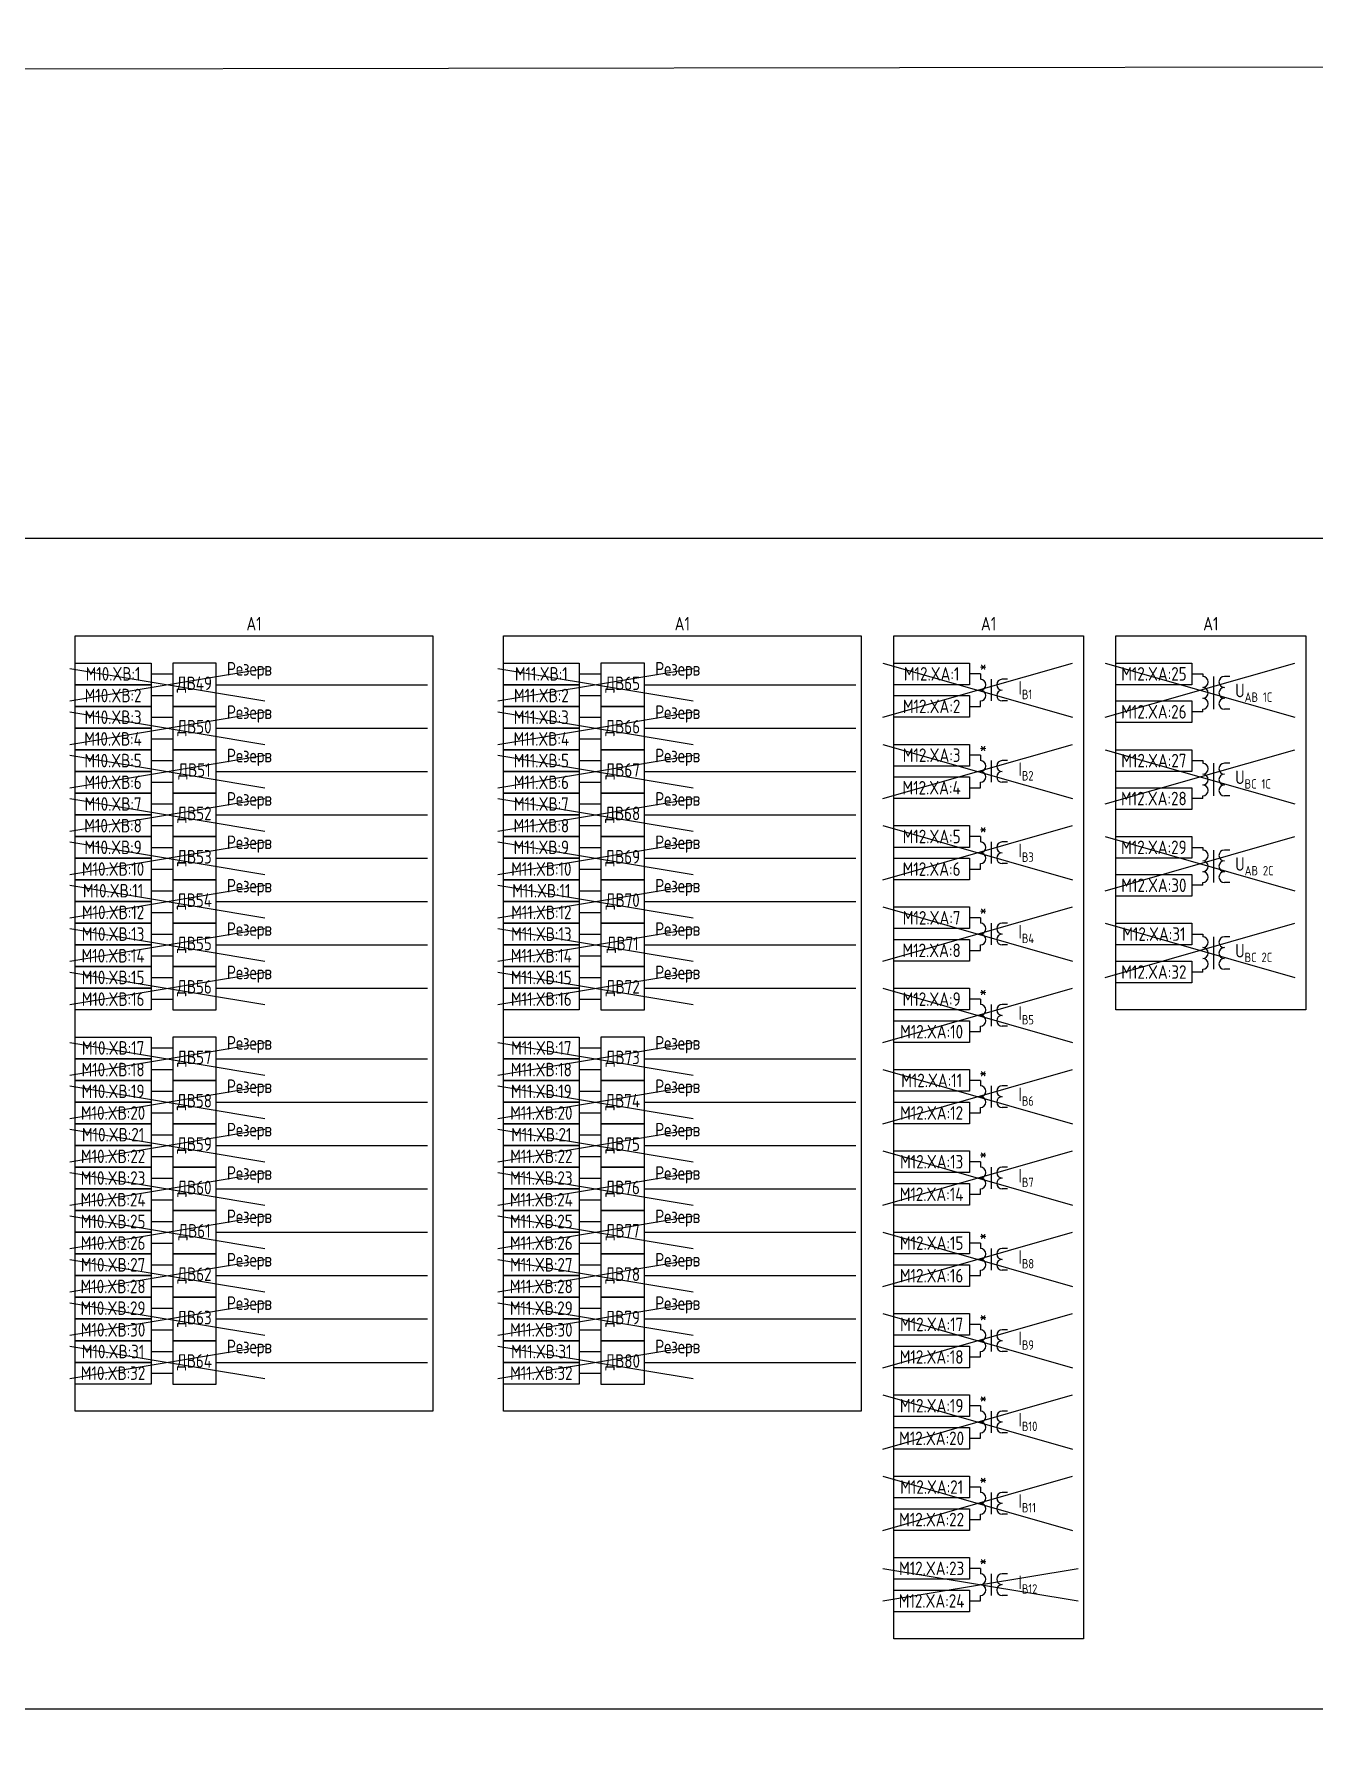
# Model space of a CAD drawing. Header units: millimetres. Extents: x -1245 to 5086, y -99 to 618.
# Drawn here: x 610.4 to 846.5, y 303 to 618 of the extents above; entities that cross this region are included whole.
import ezdxf

# ---------------------------------------------------------------- set-up
doc = ezdxf.new("R2010")
doc.units = ezdxf.units.MM
doc.styles.add('Gost_type_A', font='GOST_A.TTF')

msp = doc.modelspace()

# ---------------------------------------------------------------- linework, layer by layer
at = {"color": 114, "true_color": 0x139b48}
for p, q in [((617, 501), (653, 495)), ((617, 495), (653, 501)), ((696, 501), (732, 495)), ((696, 495), (732, 501)), ((617, 493), (653, 487)), ((617, 487), (653, 493)), ((696, 493), (732, 487)), ((696, 487), (732, 493)), ((617, 485), (653, 479)), ((617, 479), (653, 485)), ((696, 485), (732, 479)), ((696, 479), (732, 485)), ((617, 477), (653, 471)), ((617, 471), (653, 477)), ((696, 477), (732, 471)), ((696, 471), (732, 477)), ((617, 469), (653, 463)), ((617, 463), (653, 469)), ((696, 469), (732, 463)), ((696, 463), (732, 469)), ((617, 461), (653, 455)), ((617, 455), (653, 461)), ((696, 461), (732, 455)), ((696, 455), (732, 461)), ((617, 453), (653, 447)), ((617, 447), (653, 453)), ((696, 453), (732, 447)), ((696, 447), (732, 453)), ((617, 445), (653, 439)), ((617, 439), (653, 445)), ((696, 445), (732, 439)), ((696, 439), (732, 445)), ((617, 432), (653, 426)), ((617, 426), (653, 432)), ((696, 432), (732, 426)), ((696, 426), (732, 432)), ((617, 424), (653, 418)), ((617, 418), (653, 424)), ((696, 424), (732, 418)), ((696, 418), (732, 424)), ((617, 416), (653, 410)), ((617, 410), (653, 416)), ((696, 416), (732, 410)), ((696, 410), (732, 416)), ((617, 408), (653, 402)), ((617, 402), (653, 408)), ((696, 408), (732, 402)), ((696, 402), (732, 408)), ((617, 400), (653, 394)), ((617, 394), (653, 400)), ((696, 400), (732, 394)), ((696, 394), (732, 400)), ((617, 392), (653, 386)), ((617, 386), (653, 392)), ((696, 392), (732, 386)), ((696, 386), (732, 392)), ((617, 384), (653, 378)), ((617, 378), (653, 384)), ((696, 384), (732, 378)), ((696, 378), (732, 384)), ((617, 376), (653, 370)), ((617, 370), (653, 376)), ((696, 376), (732, 370)), ((696, 370), (732, 376)), ((767, 335), (803, 329)), ((767, 329), (803, 335))]:
    msp.add_line(p, q, dxfattribs=at)
at = {"color": 210}
for p, q in [((767, 502), (802, 492)), ((767, 492), (802, 502)), ((808, 502), (843, 492)), ((808, 492), (843, 502)), ((767, 487), (802, 477)), ((767, 477), (802, 487)), ((808, 486), (843, 476)), ((808, 476), (843, 486)), ((767, 472), (802, 462)), ((767, 462), (802, 472)), ((808, 470), (843, 460)), ((808, 460), (843, 470)), ((767, 457), (802, 447)), ((767, 447), (802, 457)), ((808, 454), (843, 444)), ((808, 444), (843, 454)), ((767, 442), (802, 432)), ((767, 432), (802, 442)), ((767, 427), (802, 417)), ((767, 417), (802, 427)), ((767, 412), (802, 402)), ((767, 402), (802, 412)), ((767, 397), (802, 387)), ((767, 387), (802, 397)), ((767, 382), (802, 372)), ((767, 372), (802, 382)), ((767, 367), (802, 357)), ((767, 357), (802, 367)), ((767, 352), (802, 342)), ((767, 342), (802, 352))]:
    msp.add_line(p, q, dxfattribs=at)
for p, q in [((632, 500), (636, 500)), ((644, 498), (683, 498)), ((711, 500), (715, 500)), ((723, 498), (762, 498)), ((785, 500), (783, 500)), ((632, 496), (636, 496)), ((711, 496), (715, 496)), ((632, 492), (636, 492)), ((711, 492), (715, 492)), ((783, 494), (785, 494)), ((644, 490), (683, 490)), ((723, 490), (762, 490)), ((632, 488), (636, 488)), ((711, 488), (715, 488)), ((632, 484), (636, 484)), ((644, 482), (683, 482)), ((711, 484), (715, 484)), ((723, 482), (762, 482)), ((785, 485), (783, 485)), ((632, 480), (636, 480)), ((711, 480), (715, 480)), ((783, 479), (785, 479)), ((632, 476), (636, 476)), ((711, 476), (715, 476)), ((644, 474), (683, 474)), ((723, 474), (762, 474)), ((632, 472), (636, 472)), ((711, 472), (715, 472)), ((785, 470), (783, 470)), ((632, 468), (636, 468)), ((711, 468), (715, 468)), ((632, 464), (636, 464)), ((644, 466), (683, 466)), ((711, 464), (715, 464)), ((723, 466), (762, 466)), ((783, 464), (785, 464)), ((632, 460), (636, 460)), ((711, 460), (715, 460)), ((644, 458), (683, 458)), ((723, 458), (762, 458)), ((632, 456), (636, 456)), ((711, 456), (715, 456)), ((785, 455), (783, 455)), ((632, 452), (636, 452)), ((711, 452), (715, 452)), ((632, 448), (636, 448)), ((644, 450), (683, 450)), ((711, 448), (715, 448)), ((723, 450), (762, 450)), ((783, 449), (785, 449)), ((632, 444), (636, 444)), ((644, 442), (683, 442)), ((711, 444), (715, 444)), ((723, 442), (762, 442)), ((632, 440), (636, 440)), ((711, 440), (715, 440)), ((785, 440), (783, 440)), ((783, 434), (785, 434)), ((632, 431), (636, 431)), ((644, 429), (683, 429)), ((711, 431), (715, 431)), ((723, 429), (762, 429)), ((632, 427), (636, 427)), ((711, 427), (715, 427)), ((632, 423), (636, 423)), ((711, 423), (715, 423)), ((785, 425), (783, 425)), ((632, 419), (636, 419)), ((644, 421), (683, 421)), ((711, 419), (715, 419)), ((723, 421), (762, 421)), ((783, 419), (785, 419)), ((632, 415), (636, 415)), ((644, 413), (683, 413)), ((711, 415), (715, 415)), ((723, 413), (762, 413)), ((632, 411), (636, 411)), ((711, 411), (715, 411)), ((785, 410), (783, 410)), ((632, 407), (636, 407)), ((711, 407), (715, 407)), ((644, 405), (683, 405)), ((723, 405), (762, 405)), ((783, 404), (785, 404)), ((632, 403), (636, 403)), ((711, 403), (715, 403)), ((632, 399), (636, 399)), ((644, 397), (683, 397)), ((711, 399), (715, 399)), ((723, 397), (762, 397)), ((632, 395), (636, 395)), ((711, 395), (715, 395)), ((785, 395), (783, 395)), ((632, 391), (636, 391)), ((711, 391), (715, 391)), ((644, 389), (683, 389)), ((723, 389), (762, 389)), ((783, 389), (785, 389)), ((632, 387), (636, 387)), ((711, 387), (715, 387)), ((632, 383), (636, 383)), ((711, 383), (715, 383)), ((632, 379), (636, 379)), ((644, 381), (683, 381)), ((711, 379), (715, 379)), ((723, 381), (762, 381)), ((785, 380), (783, 380)), ((632, 375), (636, 375)), ((711, 375), (715, 375)), ((644, 373), (683, 373)), ((723, 373), (762, 373)), ((783, 374), (785, 374)), ((632, 371), (636, 371)), ((711, 371), (715, 371)), ((785, 365), (783, 365)), ((783, 359), (785, 359)), ((785, 350), (783, 350)), ((783, 344), (785, 344)), ((785, 335), (783, 335)), ((783, 329), (785, 329))]:
    msp.add_line(p, q)
at = {"ltscale": 4}
for p, q in [((785, 500), (785, 499)), ((785, 499.5), (785, 499)), ((787, 499), (787, 495)), ((787, 499), (787, 495)), ((790, 499), (789, 499)), ((790, 499), (789, 499)), ((824, 500), (826, 500)), ((826, 500), (826, 499.5)), ((826, 500), (826, 499.5)), ((828, 499.5), (828, 495.5)), ((831, 499.5), (830, 499.5)), ((785, 494), (785, 495)), ((790, 495), (789, 495)), ((790, 495), (789, 495)), ((828, 497.5), (828, 493.5)), ((826, 493), (824, 493)), ((826, 493), (826, 493.5)), ((831, 493.5), (830, 493.5)), ((785, 485), (785, 484)), ((785, 484.5), (785, 484)), ((787, 484), (787, 480)), ((787, 484), (787, 480)), ((790, 484), (789, 484)), ((790, 484), (789, 484)), ((824, 484), (826, 484)), ((826, 484), (826, 483.5)), ((826, 484), (826, 483.5)), ((828, 483.5), (828, 479.5)), ((831, 483.5), (830, 483.5)), ((785, 479), (785, 480)), ((790, 480), (789, 480)), ((790, 480), (789, 480)), ((828, 481.5), (828, 477.5)), ((826, 477), (824, 477)), ((826, 477), (826, 477.5)), ((831, 477.5), (830, 477.5)), ((785, 470), (785, 469)), ((785, 469.5), (785, 469)), ((787, 469), (787, 465)), ((787, 469), (787, 465)), ((790, 469), (789, 469)), ((790, 469), (789, 469)), ((824, 468), (826, 468)), ((826, 468), (826, 467.5)), ((826, 468), (826, 467.5)), ((828, 467.5), (828, 463.5)), ((831, 467.5), (830, 467.5)), ((785, 464), (785, 465)), ((790, 465), (789, 465)), ((790, 465), (789, 465)), ((828, 465.5), (828, 461.5)), ((826, 461), (824, 461)), ((826, 461), (826, 461.5)), ((831, 461.5), (830, 461.5)), ((785, 455), (785, 454)), ((785, 454.5), (785, 454)), ((787, 454), (787, 450)), ((787, 454), (787, 450)), ((790, 454), (789, 454)), ((790, 454), (789, 454)), ((824, 452), (826, 452)), ((826, 452), (826, 451.5)), ((826, 452), (826, 451.5)), ((828, 451.5), (828, 447.5)), ((831, 451.5), (830, 451.5)), ((785, 449), (785, 450)), ((790, 450), (789, 450)), ((790, 450), (789, 450)), ((828, 449.5), (828, 445.5)), ((826, 445), (824, 445)), ((826, 445), (826, 445.5)), ((831, 445.5), (830, 445.5)), ((785, 440), (785, 439)), ((785, 439.5), (785, 439)), ((787, 439), (787, 435)), ((787, 439), (787, 435)), ((790, 439), (789, 439)), ((790, 439), (789, 439)), ((785, 434), (785, 435)), ((790, 435), (789, 435)), ((790, 435), (789, 435)), ((785, 425), (785, 424)), ((785, 424.5), (785, 424)), ((787, 424), (787, 420)), ((787, 424), (787, 420)), ((790, 424), (789, 424)), ((790, 424), (789, 424)), ((785, 419), (785, 420)), ((790, 420), (789, 420)), ((790, 420), (789, 420)), ((785, 410), (785, 409)), ((785, 409.5), (785, 409)), ((787, 409), (787, 405)), ((787, 409), (787, 405)), ((790, 409), (789, 409)), ((790, 409), (789, 409)), ((785, 404), (785, 405)), ((790, 405), (789, 405)), ((790, 405), (789, 405)), ((785, 395), (785, 394)), ((785, 394.5), (785, 394)), ((787, 394), (787, 390)), ((787, 394), (787, 390)), ((790, 394), (789, 394)), ((790, 394), (789, 394)), ((785, 389), (785, 390)), ((790, 390), (789, 390)), ((790, 390), (789, 390)), ((785, 380), (785, 379)), ((785, 379.5), (785, 379)), ((787, 379), (787, 375)), ((787, 379), (787, 375)), ((790, 379), (789, 379)), ((790, 379), (789, 379)), ((785, 374), (785, 375)), ((790, 375), (789, 375)), ((790, 375), (789, 375)), ((785, 365), (785, 364)), ((785, 364.5), (785, 364)), ((787, 364), (787, 360)), ((787, 364), (787, 360)), ((790, 364), (789, 364)), ((790, 364), (789, 364)), ((785, 359), (785, 360)), ((790, 360), (789, 360)), ((790, 360), (789, 360)), ((785, 350), (785, 349)), ((785, 349.5), (785, 349)), ((787, 349), (787, 345)), ((787, 349), (787, 345)), ((790, 349), (789, 349)), ((790, 349), (789, 349)), ((785, 344), (785, 345)), ((790, 345), (789, 345)), ((790, 345), (789, 345)), ((785, 335), (785, 334)), ((785, 334.5), (785, 334)), ((787, 334), (787, 330)), ((787, 334), (787, 330)), ((790, 334), (789, 334)), ((790, 334), (789, 334)), ((785, 329), (785, 330)), ((790, 330), (789, 330)), ((790, 330), (789, 330))]:
    msp.add_line(p, q, dxfattribs=at)
at = {"color": 3}
msp.add_lwpolyline([(-1245, 609), (5086, 618), (5086, -90), (-1245, -99)], close=True, dxfattribs=at)
for points in [[(0, 525), (976, 525), (976, 309), (0, 309)], [(618, 507), (684, 507), (684, 364), (618, 364)], [(697, 507), (763, 507), (763, 364), (697, 364)], [(769, 507), (804, 507), (804, 322), (769, 322)], [(810, 507), (845, 507), (845, 438), (810, 438)], [(618, 502), (632, 502), (632, 498), (618, 498)], [(697, 502), (711, 502), (711, 498), (697, 498)], [(769, 502), (783, 502), (783, 498), (769, 498)], [(810, 502), (824, 502), (824, 498), (810, 498)], [(618, 498), (632, 498), (632, 494), (618, 494)], [(697, 498), (711, 498), (711, 494), (697, 494)], [(769, 496), (783, 496), (783, 492), (769, 492)], [(810, 495), (824, 495), (824, 491), (810, 491)], [(618, 494), (632, 494), (632, 490), (618, 490)], [(697, 494), (711, 494), (711, 490), (697, 490)], [(618, 490), (632, 490), (632, 486), (618, 486)], [(697, 490), (711, 490), (711, 486), (697, 486)], [(618, 486), (632, 486), (632, 482), (618, 482)], [(697, 486), (711, 486), (711, 482), (697, 482)], [(769, 487), (783, 487), (783, 483), (769, 483)], [(810, 486), (824, 486), (824, 482), (810, 482)], [(618, 482), (632, 482), (632, 478), (618, 478)], [(697, 482), (711, 482), (711, 478), (697, 478)], [(769, 481), (783, 481), (783, 477), (769, 477)], [(810, 479), (824, 479), (824, 475), (810, 475)], [(618, 478), (632, 478), (632, 474), (618, 474)], [(697, 478), (711, 478), (711, 474), (697, 474)], [(618, 474), (632, 474), (632, 470), (618, 470)], [(697, 474), (711, 474), (711, 470), (697, 470)], [(618, 470), (632, 470), (632, 466), (618, 466)], [(697, 470), (711, 470), (711, 466), (697, 466)], [(769, 472), (783, 472), (783, 468), (769, 468)], [(810, 470), (824, 470), (824, 466), (810, 466)], [(618, 466), (632, 466), (632, 462), (618, 462)], [(697, 466), (711, 466), (711, 462), (697, 462)], [(769, 466), (783, 466), (783, 462), (769, 462)], [(618, 462), (632, 462), (632, 458), (618, 458)], [(697, 462), (711, 462), (711, 458), (697, 458)], [(810, 463), (824, 463), (824, 459), (810, 459)], [(618, 458), (632, 458), (632, 454), (618, 454)], [(697, 458), (711, 458), (711, 454), (697, 454)], [(769, 457), (783, 457), (783, 453), (769, 453)], [(618, 454), (632, 454), (632, 450), (618, 450)], [(697, 454), (711, 454), (711, 450), (697, 450)], [(810, 454), (824, 454), (824, 450), (810, 450)], [(769, 451), (783, 451), (783, 447), (769, 447)], [(618, 450), (632, 450), (632, 446), (618, 446)], [(697, 450), (711, 450), (711, 446), (697, 446)], [(618, 446), (632, 446), (632, 442), (618, 442)], [(697, 446), (711, 446), (711, 442), (697, 442)], [(810, 447), (824, 447), (824, 443), (810, 443)], [(618, 442), (632, 442), (632, 438), (618, 438)], [(697, 442), (711, 442), (711, 438), (697, 438)], [(769, 442), (783, 442), (783, 438), (769, 438)], [(769, 436), (783, 436), (783, 432), (769, 432)], [(618, 433), (632, 433), (632, 429), (618, 429)], [(697, 433), (711, 433), (711, 429), (697, 429)], [(618, 429), (632, 429), (632, 425), (618, 425)], [(697, 429), (711, 429), (711, 425), (697, 425)], [(769, 427), (783, 427), (783, 423), (769, 423)], [(618, 425), (632, 425), (632, 421), (618, 421)], [(697, 425), (711, 425), (711, 421), (697, 421)], [(618, 421), (632, 421), (632, 417), (618, 417)], [(697, 421), (711, 421), (711, 417), (697, 417)], [(769, 421), (783, 421), (783, 417), (769, 417)], [(618, 417), (632, 417), (632, 413), (618, 413)], [(697, 417), (711, 417), (711, 413), (697, 413)], [(618, 413), (632, 413), (632, 409), (618, 409)], [(697, 413), (711, 413), (711, 409), (697, 409)], [(769, 412), (783, 412), (783, 408), (769, 408)], [(618, 409), (632, 409), (632, 405), (618, 405)], [(697, 409), (711, 409), (711, 405), (697, 405)], [(618, 405), (632, 405), (632, 401), (618, 401)], [(697, 405), (711, 405), (711, 401), (697, 401)], [(769, 406), (783, 406), (783, 402), (769, 402)], [(618, 401), (632, 401), (632, 397), (618, 397)], [(697, 401), (711, 401), (711, 397), (697, 397)], [(618, 397), (632, 397), (632, 393), (618, 393)], [(697, 397), (711, 397), (711, 393), (697, 393)], [(769, 397), (783, 397), (783, 393), (769, 393)], [(618, 393), (632, 393), (632, 389), (618, 389)], [(697, 393), (711, 393), (711, 389), (697, 389)], [(769, 391), (783, 391), (783, 387), (769, 387)], [(618, 389), (632, 389), (632, 385), (618, 385)], [(697, 389), (711, 389), (711, 385), (697, 385)], [(618, 385), (632, 385), (632, 381), (618, 381)], [(697, 385), (711, 385), (711, 381), (697, 381)], [(769, 382), (783, 382), (783, 378), (769, 378)], [(618, 381), (632, 381), (632, 377), (618, 377)], [(697, 381), (711, 381), (711, 377), (697, 377)], [(618, 377), (632, 377), (632, 373), (618, 373)], [(697, 377), (711, 377), (711, 373), (697, 373)], [(769, 376), (783, 376), (783, 372), (769, 372)], [(618, 373), (632, 373), (632, 369), (618, 369)], [(697, 373), (711, 373), (711, 369), (697, 369)], [(769, 367), (783, 367), (783, 363), (769, 363)], [(769, 361), (783, 361), (783, 357), (769, 357)], [(769, 352), (783, 352), (783, 348), (769, 348)], [(769, 346), (783, 346), (783, 342), (769, 342)], [(769, 337), (783, 337), (783, 333), (769, 333)], [(769, 331), (783, 331), (783, 327), (769, 327)]]:
    msp.add_lwpolyline(points, close=True)
at = {"ltscale": 4}
for points in [[(636, 494), (644, 494), (644, 502), (636, 502)], [(715, 494), (723, 494), (723, 502), (715, 502)], [(636, 486), (644, 486), (644, 494), (636, 494)], [(715, 486), (723, 486), (723, 494), (715, 494)], [(636, 478), (644, 478), (644, 486), (636, 486)], [(715, 478), (723, 478), (723, 486), (715, 486)], [(636, 470), (644, 470), (644, 478), (636, 478)], [(715, 470), (723, 470), (723, 478), (715, 478)], [(636, 462), (644, 462), (644, 470), (636, 470)], [(715, 462), (723, 462), (723, 470), (715, 470)], [(636, 454), (644, 454), (644, 462), (636, 462)], [(715, 454), (723, 454), (723, 462), (715, 462)], [(636, 446), (644, 446), (644, 454), (636, 454)], [(715, 446), (723, 446), (723, 454), (715, 454)], [(636, 438), (644, 438), (644, 446), (636, 446)], [(715, 438), (723, 438), (723, 446), (715, 446)], [(636, 425), (644, 425), (644, 433), (636, 433)], [(715, 425), (723, 425), (723, 433), (715, 433)], [(636, 417), (644, 417), (644, 425), (636, 425)], [(715, 417), (723, 417), (723, 425), (715, 425)], [(636, 409), (644, 409), (644, 417), (636, 417)], [(715, 409), (723, 409), (723, 417), (715, 417)], [(636, 401), (644, 401), (644, 409), (636, 409)], [(715, 401), (723, 401), (723, 409), (715, 409)], [(636, 393), (644, 393), (644, 401), (636, 401)], [(715, 393), (723, 393), (723, 401), (715, 401)], [(636, 385), (644, 385), (644, 393), (636, 393)], [(715, 385), (723, 385), (723, 393), (715, 393)], [(636, 377), (644, 377), (644, 385), (636, 385)], [(715, 377), (723, 377), (723, 385), (715, 385)], [(636, 369), (644, 369), (644, 377), (636, 377)], [(715, 369), (723, 369), (723, 377), (715, 377)]]:
    msp.add_lwpolyline(points, close=True, dxfattribs=at)
for centre, start, end in [((785, 498), 270, 90), ((785, 498), 270, 90), ((789, 498), 90, 270), ((789, 498), 90, 270), ((826, 498.5), 270, 90), ((830, 498.5), 90, 270), ((830, 498.5), 90, 270), ((785, 496), 270, 90), ((785, 496), 270, 90), ((789, 496), 90, 270), ((789, 496), 90, 270), ((826, 496.5), 270, 90), ((826, 494.5), 270, 90), ((830, 496.5), 90, 270), ((830, 496.5), 90, 270), ((830, 494.5), 90, 270), ((785, 483), 270, 90), ((785, 483), 270, 90), ((785, 481), 270, 90), ((785, 481), 270, 90), ((789, 483), 90, 270), ((789, 483), 90, 270), ((789, 481), 90, 270), ((789, 481), 90, 270), ((826, 482.5), 270, 90), ((830, 482.5), 90, 270), ((830, 482.5), 90, 270), ((826, 480.5), 270, 90), ((826, 478.5), 270, 90), ((830, 480.5), 90, 270), ((830, 480.5), 90, 270), ((830, 478.5), 90, 270), ((785, 468), 270, 90), ((785, 468), 270, 90), ((785, 466), 270, 90), ((785, 466), 270, 90), ((789, 468), 90, 270), ((789, 468), 90, 270), ((789, 466), 90, 270), ((789, 466), 90, 270), ((826, 466.5), 270, 90), ((830, 466.5), 90, 270), ((830, 466.5), 90, 270), ((826, 464.5), 270, 90), ((826, 462.5), 270, 90), ((830, 464.5), 90, 270), ((830, 464.5), 90, 270), ((830, 462.5), 90, 270), ((785, 453), 270, 90), ((785, 453), 270, 90), ((789, 453), 90, 270), ((789, 453), 90, 270), ((785, 451), 270, 90), ((785, 451), 270, 90), ((789, 451), 90, 270), ((789, 451), 90, 270), ((826, 450.5), 270, 90), ((830, 450.5), 90, 270), ((830, 450.5), 90, 270), ((826, 448.5), 270, 90), ((826, 446.5), 270, 90), ((830, 448.5), 90, 270), ((830, 448.5), 90, 270), ((830, 446.5), 90, 270), ((785, 438), 270, 90), ((785, 438), 270, 90), ((789, 438), 90, 270), ((789, 438), 90, 270), ((785, 436), 270, 90), ((785, 436), 270, 90), ((789, 436), 90, 270), ((789, 436), 90, 270), ((785, 423), 270, 90), ((785, 423), 270, 90), ((789, 423), 90, 270), ((789, 423), 90, 270), ((785, 421), 270, 90), ((785, 421), 270, 90), ((789, 421), 90, 270), ((789, 421), 90, 270), ((785, 408), 270, 90), ((785, 408), 270, 90), ((785, 406), 270, 90), ((785, 406), 270, 90), ((789, 408), 90, 270), ((789, 408), 90, 270), ((789, 406), 90, 270), ((789, 406), 90, 270), ((785, 393), 270, 90), ((785, 393), 270, 90), ((789, 393), 90, 270), ((789, 393), 90, 270), ((785, 391), 270, 90), ((785, 391), 270, 90), ((789, 391), 90, 270), ((789, 391), 90, 270), ((785, 378), 270, 90), ((785, 378), 270, 90), ((789, 378), 90, 270), ((789, 378), 90, 270), ((785, 376), 270, 90), ((785, 376), 270, 90), ((789, 376), 90, 270), ((789, 376), 90, 270), ((785, 363), 270, 90), ((785, 363), 270, 90), ((789, 363), 90, 270), ((789, 363), 90, 270), ((785, 361), 270, 90), ((785, 361), 270, 90), ((789, 361), 90, 270), ((789, 361), 90, 270), ((785, 348), 270, 90), ((785, 348), 270, 90), ((785, 346), 270, 90), ((785, 346), 270, 90), ((789, 348), 90, 270), ((789, 348), 90, 270), ((789, 346), 90, 270), ((789, 346), 90, 270), ((785, 333), 270, 90), ((785, 333), 270, 90), ((789, 333), 90, 270), ((789, 333), 90, 270), ((785, 331), 270, 90), ((785, 331), 270, 90), ((789, 331), 90, 270), ((789, 331), 90, 270)]:
    msp.add_arc(centre, 1, start, end, dxfattribs=at)

# ---------------------------------------------------------------- texts
at = {"char_height": 2.5, "attachment_point": 8, "line_spacing_factor": 0.9, "style": 'Gost_type_A'}
for insert, width in [((651, 508), 66), ((730, 508), 66), ((786.5, 508), 35), ((827.5, 508), 35)]:
    msp.add_mtext('A1', dxfattribs=dict(at, insert=insert, width=width))
at = {"char_height": 2.5, "style": 'Gost_type_A'}
for s, insert, width, attachment_point in [('M10.XВ:1', (625, 500), 14, 5), ('Резерв', (646, 499), 37, 7), ('M11.XВ:1', (704, 500), 14, 5), ('Резерв', (725, 499), 37, 7), ('M12.XA:1', (776, 500), 14, 5), ('*', (785.5, 501.5), 3, 5), ('M12.XA:25', (817, 500), 14, 5), ('ДВ49', (640, 498), 7.9998, 5), ('ДВ65', (719, 498), 7.9998, 5), ('\\A1;I{\\H0.7x;\\S^ В1;}', (792, 497), 8, 4), ('\\A1;U{\\H0.7x;\\S^ AB 1C;}', (832, 496.5), 12, 4), ('M10.XВ:2', (625, 496), 14, 5), ('M11.XВ:2', (704, 496), 14, 5), ('M12.XA:2', (775.99, 494), 14.018, 5), ('M10.XВ:3', (625, 492), 14, 5), ('ДВ50', (640, 490), 7.9998, 5), ('Резерв', (646, 491), 37, 7), ('M11.XВ:3', (704, 492), 14, 5), ('ДВ66', (719, 490), 7.9998, 5), ('Резерв', (725, 491), 37, 7), ('M12.XA:26', (816.99, 493), 14.018, 5), ('M10.XВ:4', (625, 488), 14, 5), ('M11.XВ:4', (704, 488), 14, 5), ('M10.XВ:5', (625, 484), 14, 5), ('Резерв', (646, 483), 37, 7), ('M11.XВ:5', (704, 484), 14, 5), ('Резерв', (725, 483), 37, 7), ('M12.XA:3', (776, 485), 14, 5), ('*', (785.5, 486.5), 3, 5), ('M12.XA:27', (816.99, 484), 14.018, 5), ('ДВ51', (640, 482), 7.9998, 5), ('ДВ67', (719, 482), 7.9998, 5), ('\\A1;I{\\H0.7x;\\S^ В2;}', (792, 482), 8, 4), ('\\A1;U{\\H0.7x;\\S^ BC 1C;}', (832, 480.5), 12, 4), ('M10.XВ:6', (625, 480), 14, 5), ('M11.XВ:6', (704, 480), 14, 5), ('M12.XA:4', (775.99, 478.99), 14.018, 5), ('M10.XВ:7', (625, 476), 14, 5), ('Резерв', (646, 475), 37, 7), ('M11.XВ:7', (704, 476), 14, 5), ('Резерв', (725, 475), 37, 7), ('M12.XA:28', (816.99, 477), 14.018, 5), ('M10.XВ:8', (625, 472), 14, 5), ('ДВ52', (640, 474), 7.9998, 5), ('M11.XВ:8', (704, 472), 14, 5), ('ДВ68', (719, 474), 7.9998, 5), ('Резерв', (646, 467), 37, 7), ('Резерв', (725, 467), 37, 7), ('M12.XA:5', (776, 470), 14, 5), ('*', (785.5, 471.5), 3, 5), ('M10.XВ:9', (625, 468), 14, 5), ('ДВ53', (640, 466), 7.9998, 5), ('M11.XВ:9', (704, 468), 14, 5), ('ДВ69', (719, 466), 7.9998, 5), ('\\A1;I{\\H0.7x;\\S^ В3;}', (792, 467), 8, 4), ('M12.XA:29', (816.99, 468), 14.018, 5), ('M10.XВ:10', (625, 464), 14, 5), ('M11.XВ:10', (704, 464), 14, 5), ('M12.XA:6', (775.99, 463.99), 14.018, 5), ('\\A1;U{\\H0.7x;\\S^ AB 2C;}', (832, 464.5), 12, 4), ('M10.XВ:11', (625, 460), 14, 5), ('Резерв', (646, 459), 37, 7), ('M11.XВ:11', (704, 460), 14, 5), ('Резерв', (725, 459), 37, 7), ('M12.XA:30', (816.99, 461), 14.018, 5), ('M10.XВ:12', (625, 456), 14, 5), ('ДВ54', (640, 458), 7.9998, 5), ('M11.XВ:12', (704, 456), 14, 5), ('ДВ70', (719, 458), 7.9998, 5), ('Резерв', (646, 451), 37, 7), ('Резерв', (725, 451), 37, 7), ('M12.XA:7', (776, 455), 14, 5), ('*', (785.5, 456.5), 3, 5), ('\\A1;I{\\H0.7x;\\S^ В4;}', (792, 452), 8, 4), ('M10.XВ:13', (625, 452), 14, 5), ('ДВ55', (640, 450), 7.9998, 5), ('M11.XВ:13', (704, 452), 14, 5), ('ДВ71', (719, 450), 7.9998, 5), ('M12.XA:31', (816.99, 452), 14.018, 5), ('M10.XВ:14', (625, 448), 14, 5), ('M11.XВ:14', (704, 448), 14, 5), ('M12.XA:8', (775.99, 448.99), 14.018, 5), ('\\A1;U{\\H0.7x;\\S^ BC 2C;}', (832, 448.5), 12, 4), ('M10.XВ:15', (625, 444), 14, 5), ('Резерв', (646, 443), 37, 7), ('M11.XВ:15', (704, 444), 14, 5), ('Резерв', (725, 443), 37, 7), ('M12.XA:32', (816.99, 445), 14.018, 5), ('M10.XВ:16', (625, 440), 14, 5), ('ДВ56', (640, 442), 7.9998, 5), ('M11.XВ:16', (704, 440), 14, 5), ('ДВ72', (719, 442), 7.9998, 5), ('M12.XA:9', (776, 440), 14, 5), ('*', (785.5, 441.5), 3, 5), ('\\A1;I{\\H0.7x;\\S^ В5;}', (792, 437), 8, 4), ('M12.XA:10', (775.99, 433.99), 14.018, 5), ('M10.XВ:17', (625, 431), 14, 5), ('Резерв', (646, 430), 37, 7), ('M11.XВ:17', (704, 431), 14, 5), ('Резерв', (725, 430), 37, 7), ('ДВ57', (640, 429), 7.9998, 5), ('ДВ73', (719, 429), 7.9998, 5), ('M10.XВ:18', (625, 427), 14, 5), ('M11.XВ:18', (704, 427), 14, 5), ('M12.XA:11', (776, 425), 14, 5), ('*', (785.5, 426.5), 3, 5), ('M10.XВ:19', (625, 423), 14, 5), ('ДВ58', (640, 421), 7.9998, 5), ('Резерв', (646, 422), 37, 7), ('M11.XВ:19', (704, 423), 14, 5), ('ДВ74', (719, 421), 7.9998, 5), ('Резерв', (725, 422), 37, 7), ('\\A1;I{\\H0.7x;\\S^ В6;}', (792, 422), 8, 4), ('M10.XВ:20', (625, 419), 14, 5), ('M11.XВ:20', (704, 419), 14, 5), ('M12.XA:12', (775.99, 419), 14.018, 5), ('M10.XВ:21', (625, 415), 14, 5), ('Резерв', (646, 414), 37, 7), ('M11.XВ:21', (704, 415), 14, 5), ('Резерв', (725, 414), 37, 7), ('ДВ59', (640, 413), 7.9998, 5), ('ДВ75', (719, 413), 7.9998, 5), ('M10.XВ:22', (625, 411), 14, 5), ('M11.XВ:22', (704, 411), 14, 5), ('M12.XA:13', (776, 410.01), 14, 5), ('*', (785.5, 411.5), 3, 5), ('M10.XВ:23', (625, 407), 14, 5), ('ДВ60', (640, 405), 7.9998, 5), ('Резерв', (646, 406), 37, 7), ('M11.XВ:23', (704, 407), 14, 5), ('ДВ76', (719, 405), 7.9998, 5), ('Резерв', (725, 406), 37, 7), ('\\A1;I{\\H0.7x;\\S^ В7;}', (792, 407), 8, 4), ('M10.XВ:24', (625, 403), 14, 5), ('M11.XВ:24', (704, 403), 14, 5), ('M12.XA:14', (775.99, 404), 14.018, 5), ('M10.XВ:25', (625, 399), 14, 5), ('Резерв', (646, 398), 37, 7), ('M11.XВ:25', (704, 399), 14, 5), ('Резерв', (725, 398), 37, 7), ('ДВ61', (640, 397), 7.9998, 5), ('ДВ77', (719, 397), 7.9998, 5), ('M10.XВ:26', (625, 395), 14, 5), ('M11.XВ:26', (704, 395), 14, 5), ('M12.XA:15', (776, 395), 14, 5), ('*', (785.5, 396.5), 3, 5), ('M10.XВ:27', (625, 391), 14, 5), ('Резерв', (646, 390), 37, 7), ('M11.XВ:27', (704, 391), 14, 5), ('Резерв', (725, 390), 37, 7), ('\\A1;I{\\H0.7x;\\S^ В8;}', (792, 392), 8, 4), ('M10.XВ:28', (625, 387), 14, 5), ('ДВ62', (640, 389), 7.9998, 5), ('M11.XВ:28', (704, 387), 14, 5), ('ДВ78', (719, 389), 7.9998, 5), ('M12.XA:16', (775.99, 388.99), 14.018, 5), ('Резерв', (646, 382), 37, 7), ('Резерв', (725, 382), 37, 7), ('M10.XВ:29', (625, 383), 14, 5), ('ДВ63', (640, 381), 7.9998, 5), ('M11.XВ:29', (704, 383), 14, 5), ('ДВ79', (719, 381), 7.9998, 5), ('M12.XA:17', (776, 380), 14, 5), ('*', (785.5, 381.5), 3, 5), ('M10.XВ:30', (625, 379), 14, 5), ('M11.XВ:30', (704, 379), 14, 5), ('\\A1;I{\\H0.7x;\\S^ В9;}', (792, 377), 8, 4), ('M10.XВ:31', (625, 375), 14, 5), ('Резерв', (646, 374), 37, 7), ('M11.XВ:31', (704, 375), 14, 5), ('Резерв', (725, 374), 37, 7), ('M12.XA:18', (775.99, 373.99), 14.018, 5), ('M10.XВ:32', (625, 371), 14, 5), ('ДВ64', (640, 373), 7.9998, 5), ('M11.XВ:32', (704, 371), 14, 5), ('ДВ80', (719, 373), 7.9998, 5), ('M12.XA:19', (776, 365), 14, 5), ('*', (785.5, 366.5), 3, 5), ('\\A1;I{\\H0.7x;\\S^ В10;}', (792, 362), 8, 4), ('M12.XA:20', (775.99, 358.99), 14.018, 5), ('M12.XA:21', (776, 350), 14, 5), ('*', (785.5, 351.5), 3, 5), ('\\A1;I{\\H0.7x;\\S^ В11;}', (792, 347), 8, 4), ('M12.XA:22', (775.99, 344), 14.018, 5), ('M12.XA:23', (776, 335), 14, 5), ('*', (785.5, 336.5), 3, 5), ('\\A1;I{\\H0.7x;\\S^ В12;}', (792, 332), 8, 4), ('M12.XA:24', (775.99, 328.99), 14.018, 5)]:
    msp.add_mtext(s, dxfattribs=dict(at, insert=insert, width=width, attachment_point=attachment_point))

doc.saveas('drawing.dxf')
